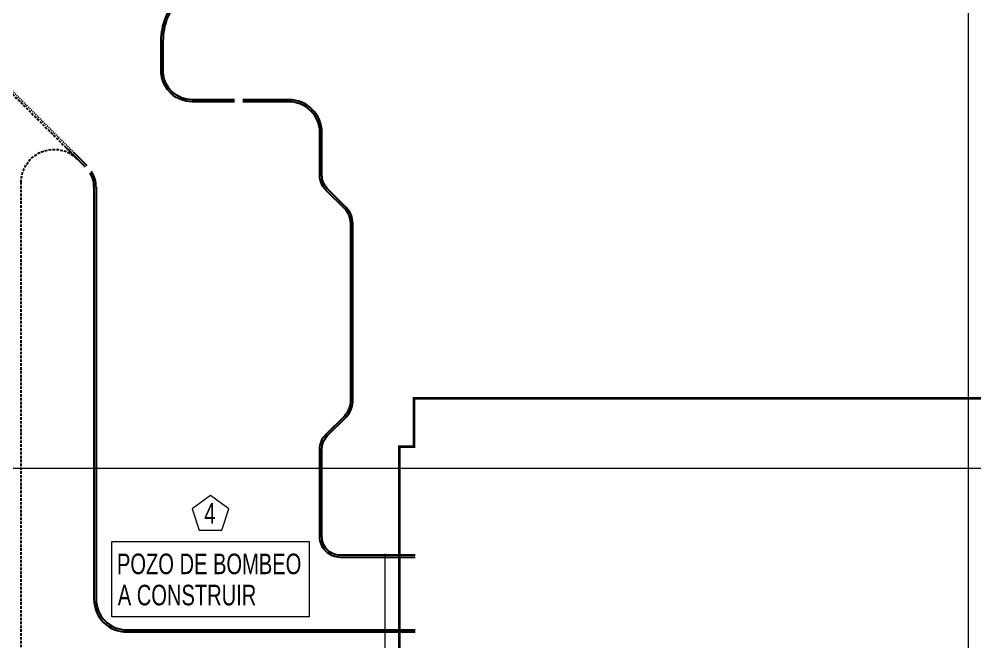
# Model space of a CAD drawing. Header units: millimetres. Extents: x 553474 to 556484, y 6145926 to 6146600.
# Drawn here: x 554107.7 to 554200.7, y 6146183.1 to 6146243.7 of the extents above; entities that cross this region are included whole.
import ezdxf

# ---------------------------------------------------------------- set-up
doc = ezdxf.new("R2010")
doc.units = ezdxf.units.MM
doc.linetypes.add('HIDDEN', pattern=[0.375, 0.25, -0.125])
for name, color, linetype in [('4', 4, 'Continuous'), ('ARQ_TRAZOS', 11, 'HIDDEN'), ('CORDONES', 2, 'Continuous'), ('I-CLOACAL-PRI', 12, 'Continuous'), ('TEXT_100', 3, 'Continuous')]:
    doc.layers.add(name, color=color, linetype=linetype)
doc.layers.add('8', color=8, linetype='Continuous', lineweight=0)
doc.layers.add('ARQ_TEXTOS', color=2, linetype='Continuous', lineweight=0)
doc.styles.get("Standard").update_dxf_attribs({"font": 'arial.ttf'})

msp = doc.modelspace()

# ---------------------------------------------------------------- linework, layer by layer
at = {"layer": '4', "lineweight": 5, "elevation": 19.592, "flags": 128}
msp.add_lwpolyline([(554116.714, 6146192.856), (554135.922, 6146192.856), (554135.922, 6146185.552), (554116.714, 6146185.552)], close=True, dxfattribs=at)
at = {"layer": '8', "lineweight": 0}
for p, q in [((554200, 6146600), (554200, 6145926.088)), ((553495.062, 6146200), (554400, 6146200))]:
    msp.add_line(p, q, dxfattribs=at)
at = {"layer": 'ARQ_TRAZOS', "linetype": 'HIDDEN', "ltscale": 0.01}
msp.add_line((554096.695, 6146247.023), (554112.967, 6146230.751), dxfattribs=at)
at = {"layer": 'ARQ_TRAZOS', "linetype": 'HIDDEN'}
for p, q in [((554101.221, 6146242.206), (554113.366, 6146230.061)), ((554107.912, 6146146.953), (554107.912, 6146227.798))]:
    msp.add_line(p, q, dxfattribs=at)
at = {"layer": 'ARQ_TRAZOS', "linetype": 'Continuous', "ltscale": 0.0008, "const_width": 0.25, "flags": 128}
msp.add_lwpolyline([(554204.506, 6146206.79), (554146.119, 6146206.79), (554146.119, 6146202.086), (554144.696, 6146202.086), (554144.696, 6146160.791), (554146.099, 6146160.789), (554146.099, 6146155.788), (554209.894, 6146155.79)], dxfattribs=at)
at = {"layer": 'ARQ_TRAZOS', "linetype": 'Continuous', "ltscale": 0.0008, "const_width": 0.25, "elevation": 9.796, "flags": 128}
msp.add_lwpolyline([(554204.506, 6146206.79), (554146.119, 6146206.79), (554146.119, 6146202.086), (554144.696, 6146202.086), (554144.696, 6146160.791), (554146.099, 6146160.789), (554146.099, 6146155.788), (554209.894, 6146155.79)], dxfattribs=at)
at = {"layer": 'ARQ_TRAZOS', "linetype": 'HIDDEN', "extrusion": (0, 0, -1)}
msp.add_arc((-554111.103, 6146227.798), 3.2, 0, 135, dxfattribs=at)
at = {"layer": 'CORDONES'}
for p, q in [((554112.209, 6146231.226), (554114.139, 6146229.297)), ((554112.967, 6146230.751), (554114.278, 6146229.441)), ((554114.989, 6146227.32), (554114.989, 6146187.268)), ((554115.189, 6146227.319), (554115.189, 6146187.268)), ((554118.189, 6146184.268), (554146.213, 6146184.268)), ((554118.189, 6146184.068), (554146.213, 6146184.068))]:
    msp.add_line(p, q, dxfattribs=at)
at = {"layer": 'CORDONES', "flags": 128}
for points in [[(554121.529, 6146238.379), (554121.529, 6146241.533, -0.418067), (554127.496, 6146247.533), (554193.23, 6146247.533, -0.198912), (554194.644, 6146246.947), (554195.472, 6146246.119, 0.198912), (554196.887, 6146245.533), (554216.834, 6146245.533, 0.198912), (554218.249, 6146246.119), (554219.077, 6146246.947, -0.198912), (554220.491, 6146247.533), (554267.63, 6146247.533, -0.00823), (554267.825, 6146247.53, -0.00823)], [(554121.729, 6146238.379), (554121.729, 6146241.534, -0.418133), (554127.496, 6146247.333), (554193.23, 6146247.333, -0.198912), (554194.503, 6146246.806), (554195.331, 6146245.977, 0.198912), (554196.887, 6146245.333), (554216.834, 6146245.333, 0.198912), (554218.39, 6146245.977), (554219.218, 6146246.806, -0.198912), (554220.491, 6146247.333), (554267.63, 6146247.333, -0.00823), (554267.819, 6146247.33, -0.00823)], [(554128.648, 6146235.633), (554124.529, 6146235.633, -0.390468), (554121.529, 6146238.379)], [(554128.648, 6146235.833), (554124.529, 6146235.833, -0.39175), (554121.729, 6146238.404)], [(554140.155, 6146206.417), (554140.155, 6146223.808, 0.198912), (554139.511, 6146225.363), (554137.682, 6146227.192, -0.198912), (554137.155, 6146228.464), (554137.155, 6146232.633, 0.414214), (554133.955, 6146235.833), (554129.476, 6146235.833)], [(554139.955, 6146206.417), (554139.955, 6146223.808, 0.198912), (554139.369, 6146225.222), (554137.541, 6146227.05, -0.198912), (554136.955, 6146228.464), (554136.955, 6146232.633, 0.414214), (554133.955, 6146235.633), (554129.476, 6146235.633)], [(554146.213, 6146191.326), (554138.955, 6146191.326, -0.414214), (554136.955, 6146193.326), (554136.955, 6146201.859, -0.198912), (554137.541, 6146203.273), (554139.369, 6146205.101, 0.185489), (554139.955, 6146206.417, 0.14479)], [(554146.213, 6146191.526), (554138.955, 6146191.526, -0.414214), (554137.155, 6146193.326), (554137.155, 6146201.859, -0.198912), (554137.682, 6146203.131), (554139.511, 6146204.96, 0.18913), (554140.155, 6146206.433, 0.151935)]]:
    msp.add_lwpolyline(points, format="xyb", dxfattribs=at)
at = {"layer": 'CORDONES'}
for centre, radius, start, end in [((554112.329, 6146227.347), 2.66, 359.42113, 31.17524), ((554112.329, 6146227.347), 2.86, 359.44174, 32.15917), ((554118.189, 6146187.268), 3.2, 180, 270), ((554118.189, 6146187.268), 3, 180, 270)]:
    msp.add_arc(centre, radius, start, end, dxfattribs=at)
at = {"layer": 'I-CLOACAL-PRI', "const_width": 0.11, "elevation": 9.796, "flags": 128}
msp.add_lwpolyline([(554143.296, 6146170.693), (554143.296, 6146191.682)], dxfattribs=at)
at = {"layer": 'TEXT_100', "color": 2, "lineweight": 5, "elevation": 19.592, "flags": 128}
msp.add_lwpolyline([(554126.318, 6146197.352), (554124.535, 6146196.057), (554125.216, 6146193.961), (554127.42, 6146193.961), (554128.101, 6146196.057)], close=True, dxfattribs=at)

# ---------------------------------------------------------------- texts
at = {"layer": 'ARQ_TEXTOS', "color": 3, "width": 0.7}
msp.add_text('4', height=2, dxfattribs=at).set_placement((554125.711, 6146194.598, 19.592))
at = {"layer": 'ARQ_TEXTOS', "width": 0.7}
for s, p in [('POZO DE BOMBEO', (554117.222, 6146189.69, 19.592)), ('A CONSTRUIR', (554117.303, 6146186.659, 19.592))]:
    msp.add_text(s, height=2, dxfattribs=at).set_placement(p)

doc.saveas('drawing.dxf')
